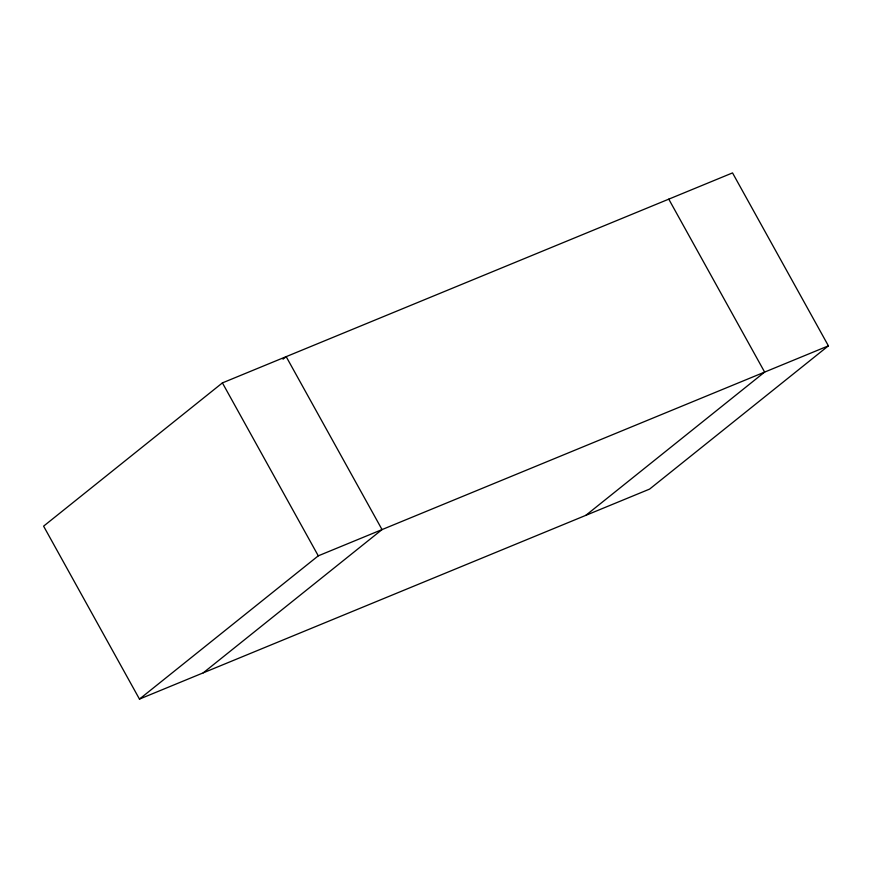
<?xml version="1.0" encoding="UTF-8"?>
<svg xmlns="http://www.w3.org/2000/svg" width="872" height="872" viewBox="0 0 872 872"><rect width="100%" height="100%" fill="white"/><g stroke="black" fill="none" stroke-linecap="round" stroke-linejoin="round"><path stroke-width="1.31" d="M222.415 382.895L43.6 526.154L139.466 699.093L649.586 489.105L828.4 345.846L732.534 172.907L222.415 382.895L318.28 555.835L139.466 699.093M283.008 359.188L286.18 356.648L382.045 529.587L203.231 672.846M585.821 515.352L764.635 372.093L668.769 199.154M318.28 555.835L828.4 345.846"/></g></svg>
